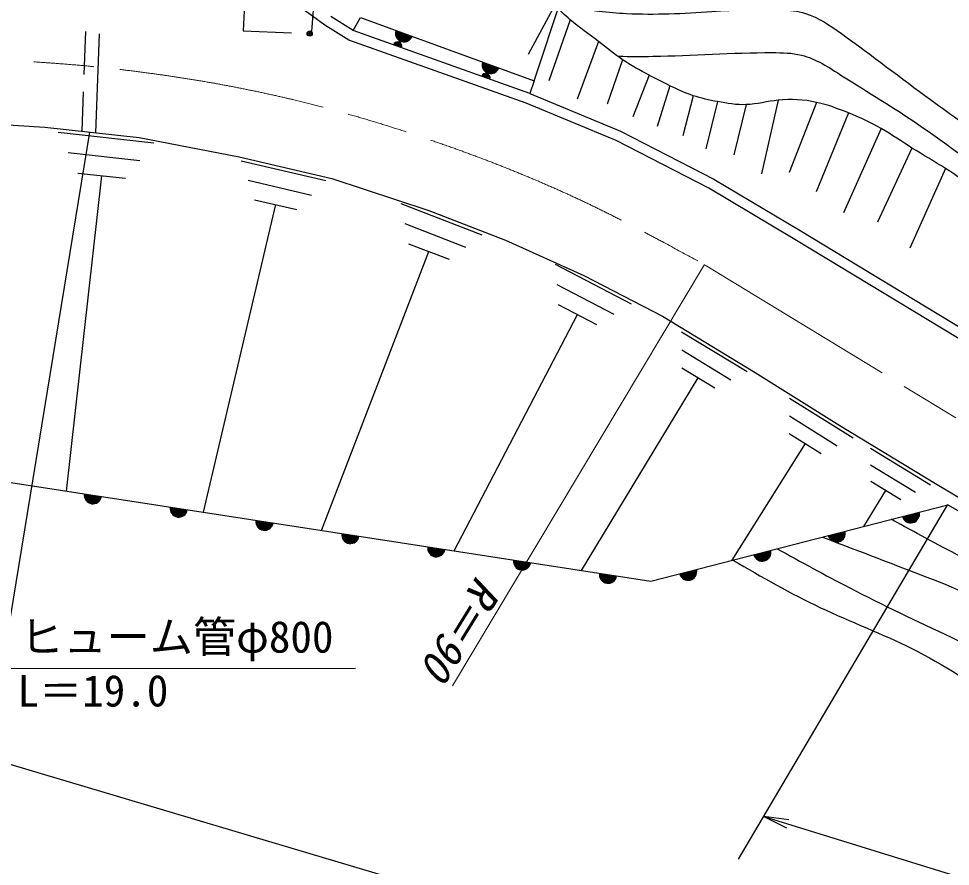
# Model space of a CAD drawing. Units: millimetres, scale not verified. Extents: x 40000 to 680000, y 20000 to 380000.
# Drawn here: x 397339 to 451284, y 259273 to 308350 of the extents above; entities that cross this region are included whole.
import ezdxf
from ezdxf.enums import TextEntityAlignment as Align

# ---------------------------------------------------------------- set-up
doc = ezdxf.new("R2010")
doc.units = ezdxf.units.MM
doc.header["$LTSCALE"] = 1000
doc.linetypes.add('CHAIN', pattern=[18.5, 12, -1.5, 3.5, -1.5])
for name, color, linetype, lineweight in [('M-BGD', 7, 'Continuous', 25), ('M-BMK', 2, 'CHAIN', 13), ('M-STR-HTXT', 7, 'Continuous', 25), ('M-STR-STR3', 7, 'Continuous', 25)]:
    doc.layers.add(name, color=color, linetype=linetype, lineweight=lineweight)
doc.styles.add('ＭＳ ゴシック', font='')
doc.styles.get('ＭＳ ゴシック').set_extended_font_data('MS Gothic')

# ---------------------------------------------------------------- blocks, each defined once
blk = doc.blocks.new('open_arrow')
at = {"color": 0, "linetype": 'Continuous', "lineweight": -2}
blk.add_lwpolyline([(7.5, 1.25), (0, 0), (7.5, -1.25)], dxfattribs=at)

msp = doc.modelspace()

# ---------------------------------------------------------------- linework, layer by layer
at = {"layer": 'M-BGD'}
for p, q in [((415072, 307977), (412188, 310077)), ((428403, 309174), (426844, 306273)), ((416715, 307657), (415408, 308474)), ((416715, 307657), (417136, 308413)), ((417136, 308413), (427184, 304753)), ((429269, 308287), (428035, 304757)), ((401132, 305112), (401223, 307606)), ((410332, 307638), (413138, 307528)), ((416453, 307113), (415072, 307977)), ((426941, 304024), (416715, 307657)), ((401809, 301739), (402018, 307462)), ((426724, 303464), (416453, 307113)), ((430915, 307031), (429681, 303696)), ((432301, 305969), (431413, 303392)), ((433839, 305082), (432908, 302656)), ((427184, 304753), (426941, 304024)), ((435051, 304454), (434315, 302115)), ((401012, 301827), (401096, 304118)), ((426941, 304024), (432183, 301834)), ((436394, 303890), (435788, 301573)), ((431931, 301289), (426724, 303464)), ((437802, 303544), (437130, 300815)), ((439469, 303371), (438755, 300469)), ((441310, 303631), (440357, 299364)), ((443540, 303501), (441960, 299451)), ((445381, 302894), (443519, 298325)), ((392947, 302425), (398848, 302068)), ((398848, 302068), (404320, 301460)), ((399630, 301777), (405160, 301157)), ((432183, 301834), (437597, 299066)), ((447287, 301985), (445100, 297112)), ((404320, 301460), (410114, 300351)), ((437307, 298541), (431931, 301289)), ((400200, 300597), (404350, 300137)), ((449063, 300859), (447070, 296571)), ((410114, 300351), (415479, 299099)), ((410230, 300117), (415130, 298977)), ((400770, 299407), (403530, 299107)), ((451012, 299668), (448933, 295055)), ((400114, 280993), (402150, 299257)), ((410620, 298997), (414290, 298137)), ((415479, 299099), (421094, 297239)), ((437597, 299066), (442586, 296085)), ((442277, 295571), (437307, 298541)), ((411000, 297867), (413450, 297297)), ((408048, 279771), (412230, 297587)), ((419470, 297647), (424160, 295837)), ((421094, 297239), (425529, 295523)), ((419700, 296487), (423210, 295127)), ((442586, 296085), (455722, 288120)), ((419920, 295317), (422260, 294417)), ((425529, 295523), (430071, 293484)), ((455411, 287607), (442277, 295571)), ((414883, 278717), (421090, 294867)), ((428400, 294127), (432810, 291837)), ((430071, 293484), (434613, 291124)), ((428490, 292967), (431800, 291247)), ((428580, 291797), (430790, 290647)), ((422559, 277534), (429690, 291227)), ((434613, 291124), (439978, 287869)), ((435720, 290217), (439510, 287917)), ((435730, 289177), (438580, 287447)), ((435740, 288127), (437640, 286977)), ((429935, 276397), (436690, 287557)), ((439978, 287869), (444878, 284793)), ((441970, 286387), (445660, 284077)), ((441970, 285357), (444740, 283627)), ((441960, 284327), (443810, 283177)), ((444878, 284793), (450421, 281431)), ((438653, 276991), (442890, 283757)), ((446660, 283487), (450130, 281367)), ((389210, 282674), (433949, 275779)), ((446670, 282527), (449270, 280937)), ((446680, 281567), (448410, 280507)), ((450421, 281431), (477245, 265480)), ((446280, 278957), (447550, 281037)), ((433949, 275779), (451146, 280211)), ((451146, 280211), (470835, 268602))]:
    msp.add_line(p, q, dxfattribs=at)
for radius in [150, 100, 50]:
    msp.add_circle((414191, 307487), radius, dxfattribs=at)
for centre, radius, start, end in [((419648, 307498), 500, 159.9853, 339.9853), ((419648, 307498), 500, 159.9853, 339.9853), ((419648, 307498), 450, 159.9853, 339.9853), ((419648, 307498), 400, 159.9853, 339.9853), ((419648, 307498), 350, 159.9853, 339.9853), ((419648, 307498), 300, 159.9853, 339.9853), ((419648, 307498), 250, 159.9853, 339.9853), ((419648, 307498), 200, 159.9853, 339.9853), ((419648, 307498), 150, 159.9853, 339.9853), ((419648, 307498), 100, 159.9853, 339.9853), ((419648, 307498), 50, 159.9853, 339.9853), ((419272, 306749), 250, 340.4429, 160.4429), ((419272, 306749), 200, 340.4429, 160.4429), ((419272, 306749), 150, 340.4429, 160.4429), ((419272, 306749), 100, 340.4429, 160.4429), ((419272, 306749), 50, 340.4429, 160.4429), ((424672, 305668), 500, 159.9853, 339.9853), ((424672, 305668), 500, 159.9853, 339.9853), ((424672, 305668), 450, 159.9853, 339.9853), ((424672, 305668), 400, 159.9853, 339.9853), ((424672, 305668), 350, 159.9853, 339.9853), ((424672, 305668), 300, 159.9853, 339.9853), ((424672, 305668), 250, 159.9853, 339.9853), ((424672, 305668), 200, 159.9853, 339.9853), ((424672, 305668), 150, 159.9853, 339.9853), ((424672, 305668), 100, 159.9853, 339.9853), ((424672, 305668), 50, 159.9853, 339.9853), ((424384, 304932), 250, 340.4429, 160.4429), ((424384, 304932), 200, 340.4429, 160.4429), ((424384, 304932), 150, 340.4429, 160.4429), ((424384, 304932), 100, 340.4429, 160.4429), ((424384, 304932), 50, 340.4429, 160.4429), ((401638, 280759), 500, 171.238, 351.238), ((401638, 280759), 500, 171.238, 351.238), ((401638, 280759), 450, 171.238, 351.238), ((401638, 280759), 400, 171.238, 351.238), ((401638, 280759), 350, 171.238, 351.238), ((401638, 280759), 300, 171.238, 351.238), ((401638, 280759), 250, 171.238, 351.238), ((401638, 280759), 200, 171.238, 351.238), ((401638, 280759), 150, 171.238, 351.238), ((401638, 280759), 100, 171.238, 351.238), ((401638, 280759), 50, 171.238, 351.238), ((406609, 279992), 500, 171.238, 351.238), ((406609, 279992), 500, 171.238, 351.238), ((406609, 279992), 450, 171.238, 351.238), ((406609, 279992), 400, 171.238, 351.238), ((406609, 279992), 350, 171.238, 351.238), ((406609, 279992), 300, 171.238, 351.238), ((406609, 279992), 250, 171.238, 351.238), ((406609, 279992), 200, 171.238, 351.238), ((406609, 279992), 150, 171.238, 351.238), ((406609, 279992), 100, 171.238, 351.238), ((406609, 279992), 50, 171.238, 351.238), ((448996, 279657), 500, 194.4538, 14.4537), ((448996, 279657), 500, 194.4538, 14.4537), ((448996, 279657), 450, 194.4538, 14.4537), ((448996, 279657), 400, 194.4538, 14.4537), ((448996, 279657), 350, 194.4538, 14.4537), ((448996, 279657), 300, 194.4538, 14.4537), ((448996, 279657), 250, 194.4538, 14.4537), ((448996, 279657), 200, 194.4538, 14.4537), ((448996, 279657), 150, 194.4538, 14.4537), ((448996, 279657), 100, 194.4538, 14.4537), ((448996, 279657), 50, 194.4538, 14.4537), ((411579, 279226), 500, 171.238, 351.238), ((411579, 279226), 500, 171.238, 351.238), ((411579, 279226), 450, 171.238, 351.238), ((411579, 279226), 400, 171.238, 351.238), ((411579, 279226), 350, 171.238, 351.238), ((411579, 279226), 300, 171.238, 351.238), ((411579, 279226), 250, 171.238, 351.238), ((411579, 279226), 200, 171.238, 351.238), ((411579, 279226), 150, 171.238, 351.238), ((411579, 279226), 100, 171.238, 351.238), ((411579, 279226), 50, 171.238, 351.238), ((416550, 278460), 500, 171.238, 351.238), ((416550, 278460), 500, 171.238, 351.238), ((416550, 278460), 450, 171.238, 351.238), ((416550, 278460), 400, 171.238, 351.238), ((416550, 278460), 350, 171.238, 351.238), ((416550, 278460), 300, 171.238, 351.238), ((416550, 278460), 250, 171.238, 351.238), ((416550, 278460), 200, 171.238, 351.238), ((416550, 278460), 150, 171.238, 351.238), ((416550, 278460), 100, 171.238, 351.238), ((416550, 278460), 50, 171.238, 351.238), ((444697, 278549), 500, 194.4538, 14.4537), ((444697, 278549), 500, 194.4538, 14.4537), ((444697, 278549), 450, 194.4538, 14.4537), ((444697, 278549), 400, 194.4538, 14.4537), ((444697, 278549), 350, 194.4538, 14.4537), ((444697, 278549), 300, 194.4538, 14.4537), ((444697, 278549), 250, 194.4538, 14.4537), ((444697, 278549), 200, 194.4538, 14.4537), ((444697, 278549), 150, 194.4538, 14.4537), ((444697, 278549), 100, 194.4538, 14.4537), ((444697, 278549), 50, 194.4538, 14.4537), ((421521, 277694), 500, 171.238, 351.238), ((421521, 277694), 500, 171.238, 351.238), ((421521, 277694), 450, 171.238, 351.238), ((421521, 277694), 400, 171.238, 351.238), ((421521, 277694), 350, 171.238, 351.238), ((421521, 277694), 300, 171.238, 351.238), ((421521, 277694), 250, 171.238, 351.238), ((421521, 277694), 200, 171.238, 351.238), ((421521, 277694), 150, 171.238, 351.238), ((421521, 277694), 100, 171.238, 351.238), ((421521, 277694), 50, 171.238, 351.238), ((440398, 277441), 500, 194.4538, 14.4537), ((440398, 277441), 500, 194.4538, 14.4537), ((440398, 277441), 450, 194.4538, 14.4537), ((440398, 277441), 400, 194.4538, 14.4537), ((440398, 277441), 350, 194.4538, 14.4537), ((440398, 277441), 300, 194.4538, 14.4537), ((440398, 277441), 250, 194.4538, 14.4537), ((440398, 277441), 200, 194.4538, 14.4537), ((440398, 277441), 150, 194.4538, 14.4537), ((440398, 277441), 100, 194.4538, 14.4537), ((440398, 277441), 50, 194.4538, 14.4537), ((426492, 276928), 500, 171.238, 351.238), ((426492, 276928), 500, 171.238, 351.238), ((426492, 276928), 450, 171.238, 351.238), ((426492, 276928), 400, 171.238, 351.238), ((426492, 276928), 350, 171.238, 351.238), ((426492, 276928), 300, 171.238, 351.238), ((426492, 276928), 250, 171.238, 351.238), ((426492, 276928), 200, 171.238, 351.238), ((426492, 276928), 150, 171.238, 351.238), ((426492, 276928), 100, 171.238, 351.238), ((426492, 276928), 50, 171.238, 351.238), ((431463, 276162), 500, 171.238, 351.238), ((431463, 276162), 500, 171.238, 351.238), ((431463, 276162), 450, 171.238, 351.238), ((431463, 276162), 400, 171.238, 351.238), ((431463, 276162), 350, 171.238, 351.238), ((431463, 276162), 300, 171.238, 351.238), ((436098, 276333), 500, 194.4538, 14.4537), ((436098, 276333), 500, 194.4538, 14.4537), ((436098, 276333), 450, 194.4538, 14.4537), ((436098, 276333), 400, 194.4538, 14.4537), ((436098, 276333), 350, 194.4538, 14.4537), ((436098, 276333), 300, 194.4538, 14.4537), ((436098, 276333), 250, 194.4538, 14.4537), ((436098, 276333), 200, 194.4538, 14.4537), ((436098, 276333), 150, 194.4538, 14.4537), ((436098, 276333), 100, 194.4538, 14.4537), ((436098, 276333), 50, 194.4538, 14.4537), ((431463, 276162), 250, 171.238, 351.238), ((431463, 276162), 200, 171.238, 351.238), ((431463, 276162), 150, 171.238, 351.238), ((431463, 276162), 100, 171.238, 351.238), ((431463, 276162), 50, 171.238, 351.238)]:
    msp.add_arc(centre, radius, start, end, dxfattribs=at)
for points, knots in [([(529036, 304822), (528883, 304527), (528730, 304232), (528582, 303934), (528451, 303671), (528324, 303405), (528170, 303154), (528006, 302887), (527810, 302636), (527586, 302418), (527258, 302100), (526868, 301851), (526524, 301552), (526278, 301337), (526056, 301097), (525831, 300859), (525565, 300575), (525296, 300295), (525052, 299992), (524554, 299376), (524159, 298671), (523601, 298108), (523353, 297858), (523073, 297637), (522843, 297372), (522562, 297049), (522357, 296661), (522107, 296311), (521832, 295927), (521503, 295588), (521197, 295228), (520939, 294925), (520698, 294608), (520483, 294275), (520205, 293847), (519969, 293391), (519703, 292954), (519460, 292556), (519191, 292173), (518902, 291807), (518638, 291473), (518357, 291154), (518079, 290832), (517734, 290433), (517395, 290028), (517061, 289619), (516749, 289238), (516443, 288852), (516130, 288472), (515829, 288107), (515523, 287747), (515242, 287367), (514913, 286922), (514620, 286449), (514267, 286025), (513968, 285664), (513625, 285339), (513271, 285029), (512885, 284690), (512486, 284370), (512102, 284032), (511723, 283699), (511359, 283349), (510976, 283015), (510580, 282669), (510163, 282341), (509698, 282105), (509266, 281886), (508792, 281746), (508312, 281650), (507682, 281525), (507042, 281475), (506406, 281455), (505882, 281439), (505361, 281443), (504826, 281477), (504085, 281524), (503316, 281629), (502638, 281434), (501963, 281239), (501379, 280748), (500711, 280416), (500238, 280181), (499722, 280026), (499217, 280026), (498427, 280027), (497662, 280406), (496878, 280611), (496249, 280775), (495609, 280826), (494972, 280936), (494184, 281072), (493401, 281298), (492612, 281325), (491715, 281357), (490810, 281131), (489905, 281066), (489148, 281011), (488392, 281069), (487631, 281131), (487024, 281180), (486414, 281232), (485834, 281390), (485159, 281575), (484523, 281903), (483863, 282148), (483158, 282411), (482425, 282579), (481697, 282776), (480982, 282970), (480272, 283191), (479597, 283491), (478964, 283772), (478361, 284123), (477756, 284465), (477086, 284844), (476412, 285212), (475721, 285548), (475076, 285862), (474415, 286149), (473793, 286501), (472997, 286952), (472263, 287510), (471498, 288017), (470914, 288404), (470312, 288761), (469700, 289100), (469107, 289428), (468504, 289739), (467903, 290053), (467207, 290416), (466514, 290783), (465802, 291114), (465169, 291407), (464522, 291672), (463897, 291980), (463297, 292276), (462718, 292612), (462143, 292954), (461405, 293394), (460675, 293844), (459934, 294275), (459325, 294630), (458709, 294972), (458093, 295315), (457455, 295670), (456818, 296026), (456166, 296354), (455658, 296610), (455140, 296850), (454650, 297134), (454022, 297498), (453437, 297935), (452852, 298368), (452248, 298817), (451642, 299261), (451012, 299668), (450372, 300080), (449707, 300452), (449063, 300859), (448469, 301233), (447894, 301637), (447287, 301985), (446677, 302334), (446035, 302628), (445381, 302894), (444781, 303139), (444172, 303361), (443540, 303501), (442812, 303662), (442053, 303715), (441310, 303631), (440692, 303561), (440084, 303396), (439469, 303371), (438915, 303348), (438354, 303438), (437802, 303544), (437324, 303636), (436852, 303740), (436394, 303890), (435934, 304042), (435488, 304240), (435051, 304454), (434642, 304654), (434241, 304868), (433839, 305082), (433316, 305359), (432790, 305637), (432301, 305969), (431820, 306296), (431375, 306675), (430915, 307031), (430370, 307452), (429805, 307840), (429269, 308287), (428948, 308554), (428637, 308842), (428403, 309174), (427917, 309864), (427761, 310741), (427602, 311621), (427442, 312504), (427278, 313389), (426779, 314069), (426329, 314680), (425608, 315125), (424852, 315368), (424144, 315595), (423407, 315647), (422686, 315563), (422082, 315492), (421490, 315327), (420910, 315151), (420348, 314982), (419797, 314803), (419243, 314567), (418646, 314312), (418044, 313991), (417662, 313506), (417266, 313002), (417105, 312323), (416947, 311665), (416818, 311126), (416691, 310602), (416449, 310127), (416295, 309824), (416094, 309542), (415892, 309259)], [0, 0, 0, 0, 1, 1, 1, 2, 2, 2, 3, 3, 3, 4, 4, 4, 5, 5, 5, 6, 6, 6, 7, 7, 7, 8, 8, 8, 9, 9, 9, 10, 10, 10, 11, 11, 11, 12, 12, 12, 13, 13, 13, 14, 14, 14, 15, 15, 15, 16, 16, 16, 17, 17, 17, 18, 18, 18, 19, 19, 19, 20, 20, 20, 21, 21, 21, 22, 22, 22, 23, 23, 23, 24, 24, 24, 25, 25, 25, 26, 26, 26, 27, 27, 27, 28, 28, 28, 29, 29, 29, 30, 30, 30, 31, 31, 31, 32, 32, 32, 33, 33, 33, 34, 34, 34, 35, 35, 35, 36, 36, 36, 37, 37, 37, 38, 38, 38, 39, 39, 39, 40, 40, 40, 41, 41, 41, 42, 42, 42, 43, 43, 43, 44, 44, 44, 45, 45, 45, 46, 46, 46, 47, 47, 47, 48, 48, 48, 49, 49, 49, 50, 50, 50, 51, 51, 51, 52, 52, 52, 53, 53, 53, 54, 54, 54, 55, 55, 55, 56, 56, 56, 57, 57, 57, 58, 58, 58, 59, 59, 59, 60, 60, 60, 61, 61, 61, 62, 62, 62, 63, 63, 63, 64, 64, 64, 65, 65, 65, 66, 66, 66, 67, 67, 67, 68, 68, 68, 69, 69, 69, 70, 70, 70, 71, 71, 71, 72, 72, 72, 73, 73, 73, 74, 74, 74, 75, 75, 75, 76, 76, 76, 76]), ([(428345, 309315), (428690, 309223), (429036, 309131), (429384, 309053), (430416, 308820), (431474, 308701), (432532, 308650), (434182, 308569), (435833, 308651), (437479, 308762), (438818, 308853), (440154, 308963), (441504, 308876), (441976, 308845), (442450, 308791), (442895, 308654), (443651, 308423), (444324, 307956), (444982, 307484), (446749, 306219), (448414, 304915), (450136, 303659), (451362, 302764), (452618, 301893), (453899, 301066), (456588, 299330), (459393, 297787), (462183, 296228), (466132, 294022), (470054, 291785), (473882, 289335), (476117, 287905), (478321, 286402), (480774, 285415), (481523, 285113), (482295, 284860), (483083, 284688), (483976, 284492), (484889, 284400), (485802, 284308)], [0, 0, 0, 0, 1, 1, 1, 2, 2, 2, 3, 3, 3, 4, 4, 4, 5, 5, 5, 6, 6, 6, 7, 7, 7, 8, 8, 8, 9, 9, 9, 10, 10, 10, 11, 11, 11, 12, 12, 12, 13, 13, 13, 13]), ([(432077, 306170), (432739, 306166), (433402, 306161), (434062, 306170), (436363, 306201), (438641, 306392), (440975, 306385), (441545, 306383), (442119, 306370), (442658, 306237), (443499, 306029), (444256, 305529), (445010, 305048), (446521, 304083), (448017, 303190), (449465, 302202), (450905, 301219), (452297, 300142), (453748, 299157), (456336, 297400), (459106, 295938), (461817, 294380), (464177, 293023), (466492, 291593), (468798, 290147), (470512, 289072), (472220, 287988), (473971, 286978), (475285, 286221), (476623, 285505), (477957, 284775), (478910, 284254), (479860, 283725), (480853, 283290), (481659, 282937), (482493, 282646), (483327, 282355)], [0, 0, 0, 0, 1, 1, 1, 2, 2, 2, 3, 3, 3, 4, 4, 4, 5, 5, 5, 6, 6, 6, 7, 7, 7, 8, 8, 8, 9, 9, 9, 10, 10, 10, 11, 11, 11, 12, 12, 12, 12]), ([(443878, 278338), (445305, 277791), (446733, 277243), (448166, 276698), (450047, 275983), (451938, 275272), (453719, 274353), (455783, 273287), (457700, 271941), (459655, 270667), (461880, 269216), (464154, 267857), (466404, 266454), (468903, 264897), (471372, 263284), (473920, 261811), (475767, 260743), (477655, 259748), (479569, 258795), (481241, 257962), (482933, 257160), (484691, 256545), (486821, 255799), (489048, 255327), (491297, 255013), (493380, 254723), (495482, 254567), (497568, 254678), (499455, 254778), (501329, 255097), (503217, 255300), (505329, 255529), (507458, 255614), (509535, 256019), (511360, 256374), (513146, 256977), (514849, 257742), (516660, 258555), (518378, 259552), (520019, 260662), (521908, 261939), (523696, 263367), (525285, 265018), (526607, 266392), (527792, 267922), (528636, 269614), (529467, 271280), (529967, 273103), (530407, 274927), (531003, 277402), (531489, 279878), (532034, 282347), (532468, 284308), (532939, 286265), (533410, 288221)], [0, 0, 0, 0, 1, 1, 1, 2, 2, 2, 3, 3, 3, 4, 4, 4, 5, 5, 5, 6, 6, 6, 7, 7, 7, 8, 8, 8, 9, 9, 9, 10, 10, 10, 11, 11, 11, 12, 12, 12, 13, 13, 13, 14, 14, 14, 15, 15, 15, 16, 16, 16, 17, 17, 17, 18, 18, 18, 18]), ([(441254, 277662), (442639, 276899), (444024, 276136), (445428, 275410), (447373, 274404), (449354, 273467), (451333, 272533), (453157, 271672), (454979, 270814), (456784, 269909), (458707, 268945), (460611, 267929), (462386, 266729), (464696, 265168), (466788, 263294), (468998, 261581), (471664, 259514), (474504, 257681), (477477, 256080), (479858, 254798), (482324, 253666), (484896, 252850), (487237, 252107), (489665, 251626), (492114, 251386), (494580, 251144), (497068, 251147), (499533, 251386), (501920, 251617), (504286, 252069), (506598, 252698), (508889, 253322), (511128, 254119), (513311, 255070), (515623, 256077), (517872, 257256), (519973, 258603), (522563, 260263), (524929, 262179), (527645, 263852), (529340, 264897), (531172, 265847), (532288, 267335), (533448, 268881), (533834, 271007), (534256, 273038), (534767, 275490), (535330, 277802), (535568, 280205), (535657, 281096), (535700, 282001), (535972, 282879), (536214, 283662), (536637, 284423), (537284, 284898), (537864, 285324), (538624, 285519), (539354, 285504), (540267, 285485), (541135, 285137), (541928, 284696), (542931, 284139), (543815, 283434), (544754, 282779), (545623, 282171), (546540, 281606), (547530, 281264), (548401, 280964), (549328, 280837), (550255, 280709)], [0, 0, 0, 0, 1, 1, 1, 2, 2, 2, 3, 3, 3, 4, 4, 4, 5, 5, 5, 6, 6, 6, 7, 7, 7, 8, 8, 8, 9, 9, 9, 10, 10, 10, 11, 11, 11, 12, 12, 12, 13, 13, 13, 14, 14, 14, 15, 15, 15, 16, 16, 16, 17, 17, 17, 18, 18, 18, 19, 19, 19, 20, 20, 20, 21, 21, 21, 22, 22, 22, 23, 23, 23, 23]), ([(438694, 277002), (440360, 276036), (442025, 275069), (443763, 274249), (445513, 273423), (447336, 272745), (449062, 271877), (450887, 270959), (452603, 269830), (454311, 268697), (456778, 267062), (459230, 265422), (461629, 263701), (463398, 262432), (465137, 261121), (466878, 259815), (468843, 258341), (470809, 256874), (472834, 255474), (474416, 254381), (476034, 253328), (477729, 252446), (479567, 251490), (481495, 250734), (483433, 249922), (484975, 249276), (486523, 248595), (488126, 248307), (490526, 247877), (493048, 248328), (495545, 248661), (498531, 249059), (501479, 249288), (504327, 249973), (507245, 250674), (510058, 251854), (512958, 252850), (515598, 253756), (518311, 254509), (520629, 255979), (521805, 256724), (522879, 257653), (524061, 258401), (526443, 259910), (529262, 260685), (531632, 262187), (533391, 263301), (534903, 264816), (536174, 266527), (537174, 267873), (538026, 269340), (538445, 270918), (538857, 272467), (538852, 274123), (539202, 275713), (539354, 276403), (539574, 277081), (539959, 277681), (540365, 278312), (540955, 278856), (541625, 279145), (542663, 279591), (543894, 279425), (545057, 279195), (546451, 278920), (547747, 278553), (549044, 278186)], [0, 0, 0, 0, 1, 1, 1, 2, 2, 2, 3, 3, 3, 4, 4, 4, 5, 5, 5, 6, 6, 6, 7, 7, 7, 8, 8, 8, 9, 9, 9, 10, 10, 10, 11, 11, 11, 12, 12, 12, 13, 13, 13, 14, 14, 14, 15, 15, 15, 16, 16, 16, 17, 17, 17, 18, 18, 18, 19, 19, 19, 20, 20, 20, 21, 21, 21, 22, 22, 22, 22]), ([(474052, 264254), (471078, 265890), (468104, 267525), (465210, 269294), (462570, 270907), (459997, 272631), (457330, 274196), (454720, 275727), (452021, 277106), (449359, 278548), (448859, 278819), (448360, 279092), (447861, 279365)], [0, 0, 0, 0, 1, 1, 1, 2, 2, 2, 3, 3, 3, 4, 4, 4, 4])]:
    msp.add_open_spline(points, degree=3, knots=knots, dxfattribs=at)
at = {"layer": 'M-BMK'}
msp.add_line((437089, 294086), (458479, 281046), dxfattribs=at)
msp.add_open_spline([(366489, 302608), (368629, 303014), (370768, 303421), (372907, 303840), (375731, 304393), (378554, 304967), (381406, 305337), (383792, 305646), (386198, 305813), (388606, 305909), (391027, 306006), (393451, 306031), (395871, 305953), (398919, 305855), (401963, 305593), (404987, 305183), (407621, 304826), (410239, 304357), (412825, 303752), (416077, 302991), (419278, 302015), (422425, 300889), (425028, 299958), (427594, 298924), (430087, 297741), (432465, 296613), (434777, 295349), (437089, 294086)], degree=3, knots=[0, 0, 0, 0, 1, 1, 1, 2, 2, 2, 3, 3, 3, 4, 4, 4, 5, 5, 5, 6, 6, 6, 7, 7, 7, 8, 8, 8, 9, 9, 9, 9], dxfattribs=at)
at = {"layer": 'M-STR-HTXT', "lineweight": 13}
msp.add_line((422467, 269724), (437049, 294110), dxfattribs=at)
at = {"layer": 'M-STR-STR3'}
for p, q in [((410351, 307637), (411884, 334127)), ((414289, 307374), (416341, 333862)), ((427184, 304753), (432515, 320723)), ((401444, 301779), (396362, 270736)), ((439024, 259684), (451131, 280220)), ((396362, 270736), (416835, 270748)), ((383329, 269194), (506137, 232706)), ((440483, 262158), (508037, 241310))]:
    msp.add_line(p, q, dxfattribs=at)

# ---------------------------------------------------------------- block references
at = {"layer": 'M-STR-STR3', "xscale": 193, "yscale": 193, "rotation": 342.8}
msp.add_blockref('open_arrow', (440483, 262158), dxfattribs=at)

# ---------------------------------------------------------------- texts
at = {"layer": 'M-STR-HTXT', "style": 'ＭＳ ゴシック', "oblique": 15}
msp.add_text('R＝90', height=1833, rotation=238.318, dxfattribs=at).set_placement((425441, 275226), align=Align.TOP_LEFT)
at = {"layer": 'M-STR-STR3', "style": 'ＭＳ ゴシック'}
msp.add_text('ヒューム管φ800', height=1833, dxfattribs=at).set_placement((397431, 271096), align=Align.BOTTOM_LEFT)
msp.add_text('L＝19.0', height=1833, rotation=0.132, dxfattribs=at).set_placement((397275, 267962), align=Align.BOTTOM_LEFT)

doc.saveas('drawing.dxf')
